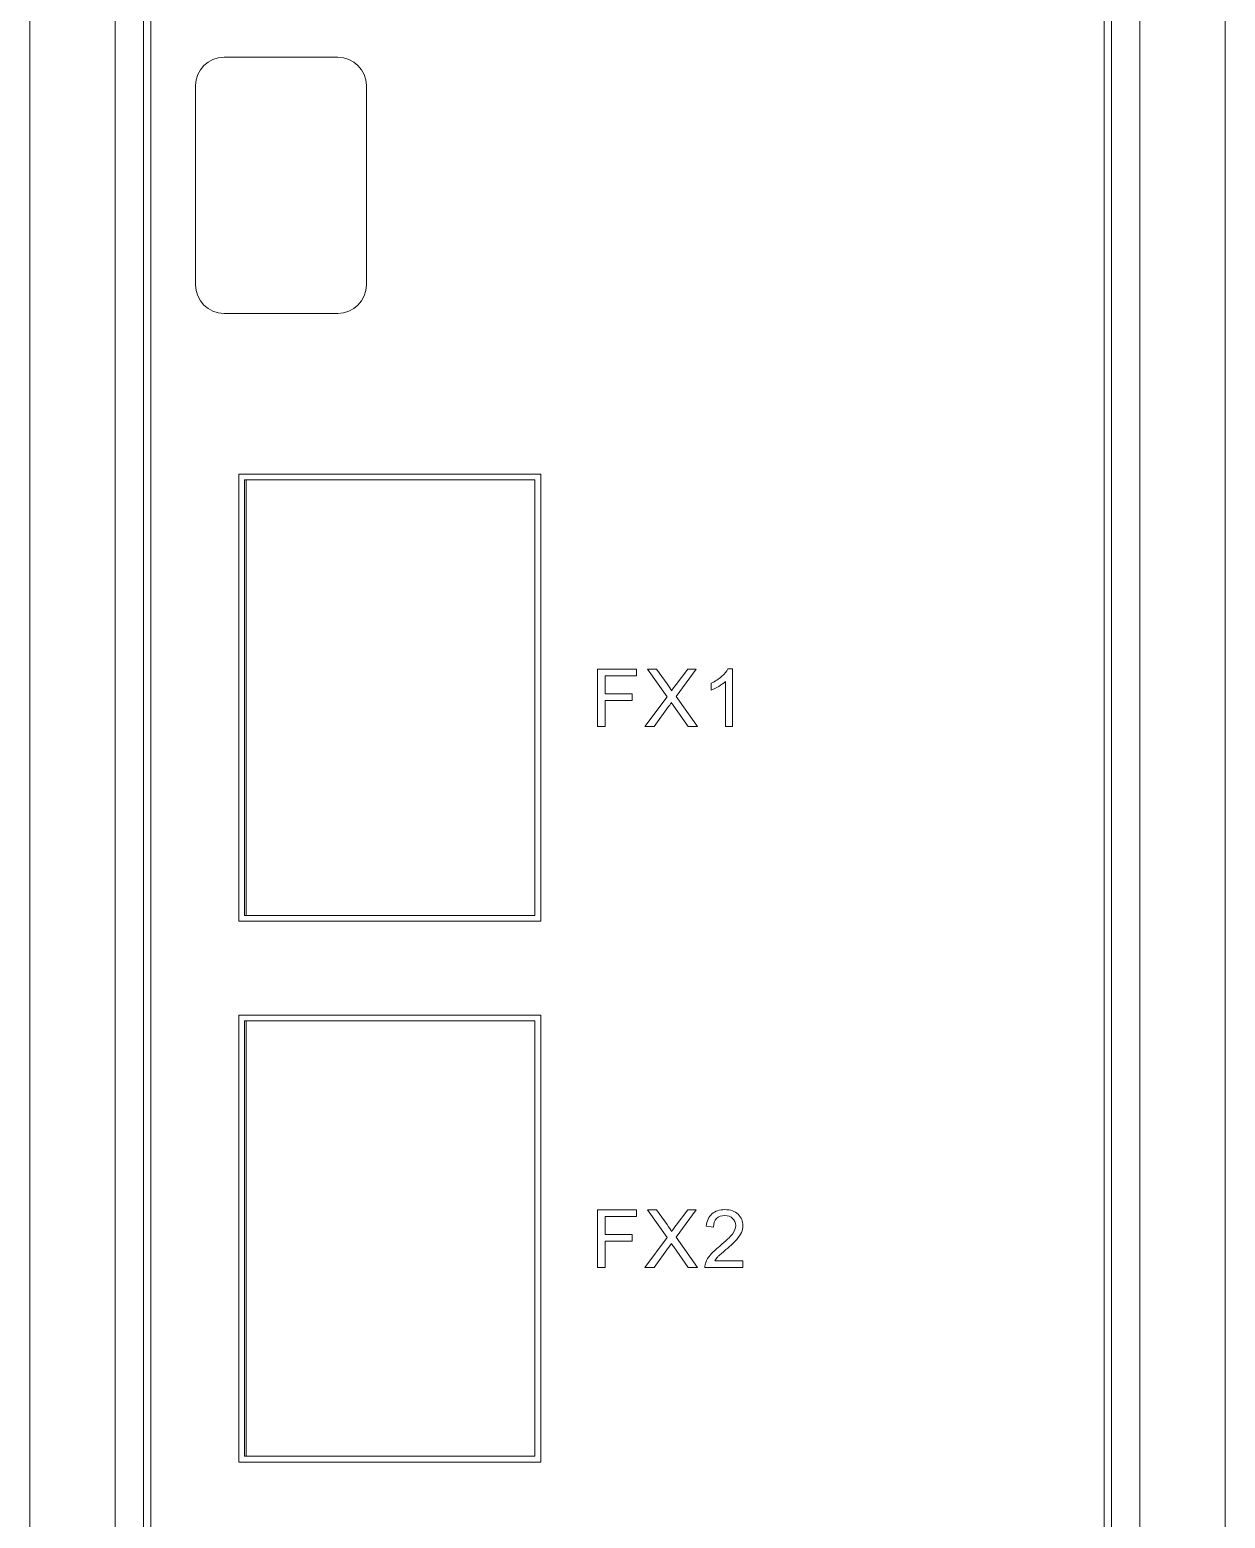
# Model space of a CAD drawing. Header units: millimetres. Extents: x 33157 to 59611, y -29750 to 1750.
# Drawn here: x 54278.3 to 54320.3, y 23 to 75.3 of the extents above; entities that cross this region are included whole.
import ezdxf

# ---------------------------------------------------------------- set-up
doc = ezdxf.new("R2010")
doc.units = ezdxf.units.MM
doc.layers.get('0').update_dxf_attribs({"lineweight": 18})

msp = doc.modelspace()

# ---------------------------------------------------------------- linework, layer by layer
at = {"linetype": 'Continuous'}
for p, q in [((54278.259, 109.314), (54278.259, -25.686)), ((54281.259, 109.314), (54281.259, -25.686)), ((54317.259, -25.686), (54317.259, 109.314)), ((54320.259, -25.686), (54320.259, 109.314)), ((54282.259, 104.064), (54282.259, -20.436)), ((54282.509, 104.064), (54282.509, -20.436)), ((54316.009, -20.436), (54316.009, 104.064)), ((54316.259, -20.436), (54316.259, 104.064)), ((54289.084, 74.314), (54285.084, 74.314)), ((54284.084, 73.314), (54284.084, 66.314)), ((54290.084, 66.314), (54290.084, 73.314)), ((54285.084, 65.314), (54289.084, 65.314)), ((54285.609, 43.964), (54285.609, 59.664)), ((54285.609, 59.664), (54296.209, 59.664)), ((54296.209, 59.664), (54296.209, 43.964)), ((54285.809, 59.464), (54285.809, 44.164)), ((54296.009, 59.464), (54285.809, 59.464)), ((54285.859, 59.464), (54285.859, 44.164)), ((54296.009, 44.164), (54296.009, 59.464)), ((54296.209, 43.964), (54285.609, 43.964)), ((54285.809, 44.164), (54296.009, 44.164)), ((54285.609, 24.964), (54285.609, 40.664)), ((54285.609, 40.664), (54296.209, 40.664)), ((54285.809, 40.464), (54285.809, 25.164)), ((54296.009, 40.464), (54285.809, 40.464)), ((54285.859, 40.464), (54285.859, 25.164)), ((54296.009, 25.164), (54296.009, 40.464)), ((54296.209, 40.664), (54296.209, 24.964)), ((54285.809, 25.164), (54296.009, 25.164)), ((54296.209, 24.964), (54285.609, 24.964))]:
    msp.add_line(p, q, dxfattribs=at)
for p, q in [((54282.509, 104.064), (54282.509, -20.436)), ((54316.009, 104.064), (54316.009, -20.436))]:
    msp.add_line(p, q)
for centre, start, end in [((54285.084, 73.314), 90, 180), ((54289.084, 73.314), 0, 90), ((54285.084, 66.314), 180, 270), ((54289.084, 66.314), 270, 0)]:
    msp.add_arc(centre, 1, start, end, dxfattribs=at)
for points, knots in [([(54285.609, 59.664), (54285.609, 59.664), (54296.209, 59.664), (54296.209, 59.664), (54296.209, 59.664), (54296.209, 43.964), (54296.209, 43.964), (54296.209, 43.964), (54285.609, 43.964), (54285.609, 43.964), (54285.609, 43.964), (54285.609, 59.664), (54285.609, 59.664)], [0, 0, 0, 0, 150169.26713, 150169.26713, 150169.26713, 300338.534259, 300338.534259, 300338.534259, 450507.801389, 450507.801389, 450507.801389, 600677.068519, 600677.068519, 600677.068519, 600677.068519]), ([(54298.209, 50.799), (54298.209, 50.799), (54298.209, 52.82), (54298.209, 52.82), (54298.209, 52.82), (54299.572, 52.82), (54299.572, 52.82), (54299.572, 52.82), (54299.572, 52.583), (54299.572, 52.583), (54299.572, 52.583), (54298.477, 52.583), (54298.477, 52.583), (54298.477, 52.583), (54298.477, 51.954), (54298.477, 51.954), (54298.477, 51.954), (54299.425, 51.954), (54299.425, 51.954), (54299.425, 51.954), (54299.425, 51.717), (54299.425, 51.717), (54299.425, 51.717), (54298.477, 51.717), (54298.477, 51.717), (54298.477, 51.717), (54298.477, 50.799), (54298.477, 50.799), (54298.477, 50.799), (54298.209, 50.799), (54298.209, 50.799)], [0, 0, 0, 0, 138696.177736, 138696.177736, 138696.177736, 277392.355471, 277392.355471, 277392.355471, 416088.533207, 416088.533207, 416088.533207, 554784.710943, 554784.710943, 554784.710943, 693480.888679, 693480.888679, 693480.888679, 832177.066414, 832177.066414, 832177.066414, 970873.24415, 970873.24415, 970873.24415, 1109569.421886, 1109569.421886, 1109569.421886, 1248265.599622, 1248265.599622, 1248265.599622, 1386961.777357, 1386961.777357, 1386961.777357, 1386961.777357]), ([(54299.87, 50.799), (54299.87, 50.799), (54300.651, 51.848), (54300.651, 51.848), (54300.651, 51.848), (54299.963, 52.82), (54299.963, 52.82), (54299.963, 52.82), (54300.282, 52.82), (54300.282, 52.82), (54300.282, 52.82), (54300.65, 52.303), (54300.65, 52.303), (54300.727, 52.196), (54300.78, 52.114), (54300.81, 52.057), (54300.856, 52.128), (54300.91, 52.203), (54300.971, 52.282), (54300.971, 52.282), (54301.375, 52.82), (54301.375, 52.82), (54301.375, 52.82), (54301.668, 52.82), (54301.668, 52.82), (54301.668, 52.82), (54300.966, 51.86), (54300.966, 51.86), (54300.966, 51.86), (54301.722, 50.799), (54301.722, 50.799), (54301.722, 50.799), (54301.393, 50.799), (54301.393, 50.799), (54301.393, 50.799), (54300.883, 51.52), (54300.883, 51.52), (54300.854, 51.561), (54300.826, 51.602), (54300.801, 51.642), (54300.755, 51.575), (54300.723, 51.527), (54300.704, 51.5), (54300.704, 51.5), (54300.191, 50.799), (54300.191, 50.799), (54300.191, 50.799), (54299.87, 50.799), (54299.87, 50.799)], [0, 0, 0, 0, 135822.936701, 135822.936701, 135822.936701, 271645.873402, 271645.873402, 271645.873402, 407468.810103, 407468.810103, 407468.810103, 543291.746805, 543291.746805, 543291.746805, 679114.683506, 679114.683506, 679114.683506, 814937.620207, 814937.620207, 814937.620207, 950760.556908, 950760.556908, 950760.556908, 1086583.493609, 1086583.493609, 1086583.493609, 1222406.43031, 1222406.43031, 1222406.43031, 1358229.367012, 1358229.367012, 1358229.367012, 1494052.303713, 1494052.303713, 1494052.303713, 1629875.240414, 1629875.240414, 1629875.240414, 1765698.177115, 1765698.177115, 1765698.177115, 1901521.113816, 1901521.113816, 1901521.113816, 2037344.050517, 2037344.050517, 2037344.050517, 2173166.987219, 2173166.987219, 2173166.987219, 2173166.987219]), ([(54302.947, 50.799), (54302.947, 50.799), (54302.699, 50.799), (54302.699, 50.799), (54302.699, 50.799), (54302.699, 52.381), (54302.699, 52.381), (54302.639, 52.323), (54302.56, 52.266), (54302.463, 52.21), (54302.367, 52.153), (54302.279, 52.11), (54302.202, 52.082), (54302.202, 52.082), (54302.202, 52.321), (54302.202, 52.321), (54302.341, 52.386), (54302.462, 52.465), (54302.566, 52.559), (54302.67, 52.651), (54302.744, 52.741), (54302.787, 52.829), (54302.787, 52.829), (54302.947, 52.829), (54302.947, 52.829), (54302.947, 52.829), (54302.947, 50.799), (54302.947, 50.799)], [0, 0, 0, 0, 139564.183476, 139564.183476, 139564.183476, 279128.366951, 279128.366951, 279128.366951, 418692.550427, 418692.550427, 418692.550427, 558256.733903, 558256.733903, 558256.733903, 697820.917379, 697820.917379, 697820.917379, 837385.100854, 837385.100854, 837385.100854, 976949.28433, 976949.28433, 976949.28433, 1116513.467806, 1116513.467806, 1116513.467806, 1256077.651281, 1256077.651281, 1256077.651281, 1256077.651281]), ([(54285.609, 40.664), (54285.609, 40.664), (54296.209, 40.664), (54296.209, 40.664), (54296.209, 40.664), (54296.209, 24.964), (54296.209, 24.964), (54296.209, 24.964), (54285.609, 24.964), (54285.609, 24.964), (54285.609, 24.964), (54285.609, 40.664), (54285.609, 40.664)], [0, 0, 0, 0, 150195.53523, 150195.53523, 150195.53523, 300391.07046, 300391.07046, 300391.07046, 450586.60569, 450586.60569, 450586.60569, 600782.14092, 600782.14092, 600782.14092, 600782.14092]), ([(54298.209, 31.799), (54298.209, 31.799), (54298.209, 33.82), (54298.209, 33.82), (54298.209, 33.82), (54299.572, 33.82), (54299.572, 33.82), (54299.572, 33.82), (54299.572, 33.583), (54299.572, 33.583), (54299.572, 33.583), (54298.477, 33.583), (54298.477, 33.583), (54298.477, 33.583), (54298.477, 32.954), (54298.477, 32.954), (54298.477, 32.954), (54299.425, 32.954), (54299.425, 32.954), (54299.425, 32.954), (54299.425, 32.717), (54299.425, 32.717), (54299.425, 32.717), (54298.477, 32.717), (54298.477, 32.717), (54298.477, 32.717), (54298.477, 31.799), (54298.477, 31.799), (54298.477, 31.799), (54298.209, 31.799), (54298.209, 31.799)], [0, 0, 0, 0, 138720.429696, 138720.429696, 138720.429696, 277440.859393, 277440.859393, 277440.859393, 416161.289089, 416161.289089, 416161.289089, 554881.718786, 554881.718786, 554881.718786, 693602.148482, 693602.148482, 693602.148482, 832322.578179, 832322.578179, 832322.578179, 971043.007875, 971043.007875, 971043.007875, 1109763.437572, 1109763.437572, 1109763.437572, 1248483.867268, 1248483.867268, 1248483.867268, 1387204.296964, 1387204.296964, 1387204.296964, 1387204.296964]), ([(54299.87, 31.799), (54299.87, 31.799), (54300.651, 32.848), (54300.651, 32.848), (54300.651, 32.848), (54299.963, 33.82), (54299.963, 33.82), (54299.963, 33.82), (54300.282, 33.82), (54300.282, 33.82), (54300.282, 33.82), (54300.65, 33.303), (54300.65, 33.303), (54300.727, 33.196), (54300.78, 33.114), (54300.81, 33.057), (54300.856, 33.128), (54300.91, 33.203), (54300.971, 33.282), (54300.971, 33.282), (54301.375, 33.82), (54301.375, 33.82), (54301.375, 33.82), (54301.668, 33.82), (54301.668, 33.82), (54301.668, 33.82), (54300.966, 32.86), (54300.966, 32.86), (54300.966, 32.86), (54301.722, 31.799), (54301.722, 31.799), (54301.722, 31.799), (54301.393, 31.799), (54301.393, 31.799), (54301.393, 31.799), (54300.883, 32.52), (54300.883, 32.52), (54300.854, 32.561), (54300.826, 32.602), (54300.801, 32.642), (54300.755, 32.575), (54300.723, 32.527), (54300.704, 32.5), (54300.704, 32.5), (54300.191, 31.799), (54300.191, 31.799), (54300.191, 31.799), (54299.87, 31.799), (54299.87, 31.799)], [0, 0, 0, 0, 135846.6856, 135846.6856, 135846.6856, 271693.371199, 271693.371199, 271693.371199, 407540.056799, 407540.056799, 407540.056799, 543386.742399, 543386.742399, 543386.742399, 679233.427998, 679233.427998, 679233.427998, 815080.113598, 815080.113598, 815080.113598, 950926.799198, 950926.799198, 950926.799198, 1086773.484797, 1086773.484797, 1086773.484797, 1222620.170397, 1222620.170397, 1222620.170397, 1358466.855997, 1358466.855997, 1358466.855997, 1494313.541596, 1494313.541596, 1494313.541596, 1630160.227196, 1630160.227196, 1630160.227196, 1766006.912796, 1766006.912796, 1766006.912796, 1901853.598395, 1901853.598395, 1901853.598395, 2037700.283995, 2037700.283995, 2037700.283995, 2173546.969595, 2173546.969595, 2173546.969595, 2173546.969595]), ([(54303.317, 32.036), (54303.317, 32.036), (54303.317, 31.799), (54303.317, 31.799), (54303.317, 31.799), (54301.979, 31.799), (54301.979, 31.799), (54301.977, 31.859), (54301.987, 31.916), (54302.008, 31.972), (54302.042, 32.063), (54302.098, 32.153), (54302.173, 32.241), (54302.249, 32.329), (54302.357, 32.43), (54302.498, 32.545), (54302.717, 32.726), (54302.865, 32.868), (54302.943, 32.973), (54303.021, 33.079), (54303.06, 33.178), (54303.06, 33.273), (54303.06, 33.371), (54303.025, 33.454), (54302.954, 33.521), (54302.884, 33.589), (54302.791, 33.622), (54302.678, 33.622), (54302.558, 33.622), (54302.462, 33.587), (54302.39, 33.515), (54302.318, 33.444), (54302.282, 33.345), (54302.281, 33.219), (54302.281, 33.219), (54302.027, 33.244), (54302.027, 33.244), (54302.044, 33.434), (54302.11, 33.579), (54302.224, 33.679), (54302.338, 33.779), (54302.491, 33.829), (54302.684, 33.829), (54302.877, 33.829), (54303.031, 33.775), (54303.144, 33.667), (54303.257, 33.559), (54303.314, 33.426), (54303.314, 33.267), (54303.314, 33.186), (54303.297, 33.106), (54303.264, 33.028), (54303.231, 32.95), (54303.176, 32.868), (54303.099, 32.781), (54303.022, 32.695), (54302.895, 32.576), (54302.717, 32.425), (54302.568, 32.3), (54302.472, 32.216), (54302.43, 32.171), (54302.387, 32.126), (54302.352, 32.082), (54302.325, 32.036), (54302.325, 32.036), (54303.317, 32.036), (54303.317, 32.036)], [0, 0, 0, 0, 134543.445581, 134543.445581, 134543.445581, 269086.891161, 269086.891161, 269086.891161, 403630.336742, 403630.336742, 403630.336742, 538173.782323, 538173.782323, 538173.782323, 672717.227904, 672717.227904, 672717.227904, 807260.673484, 807260.673484, 807260.673484, 941804.119065, 941804.119065, 941804.119065, 1076347.564646, 1076347.564646, 1076347.564646, 1210891.010227, 1210891.010227, 1210891.010227, 1345434.455807, 1345434.455807, 1345434.455807, 1479977.901388, 1479977.901388, 1479977.901388, 1614521.346969, 1614521.346969, 1614521.346969, 1749064.792549, 1749064.792549, 1749064.792549, 1883608.23813, 1883608.23813, 1883608.23813, 2018151.683711, 2018151.683711, 2018151.683711, 2152695.129292, 2152695.129292, 2152695.129292, 2287238.574872, 2287238.574872, 2287238.574872, 2421782.020453, 2421782.020453, 2421782.020453, 2556325.466034, 2556325.466034, 2556325.466034, 2690868.911615, 2690868.911615, 2690868.911615, 2825412.357195, 2825412.357195, 2825412.357195, 2959955.802776, 2959955.802776, 2959955.802776, 2959955.802776])]:
    msp.add_open_spline(points, degree=3, knots=knots)

doc.saveas('drawing.dxf')
